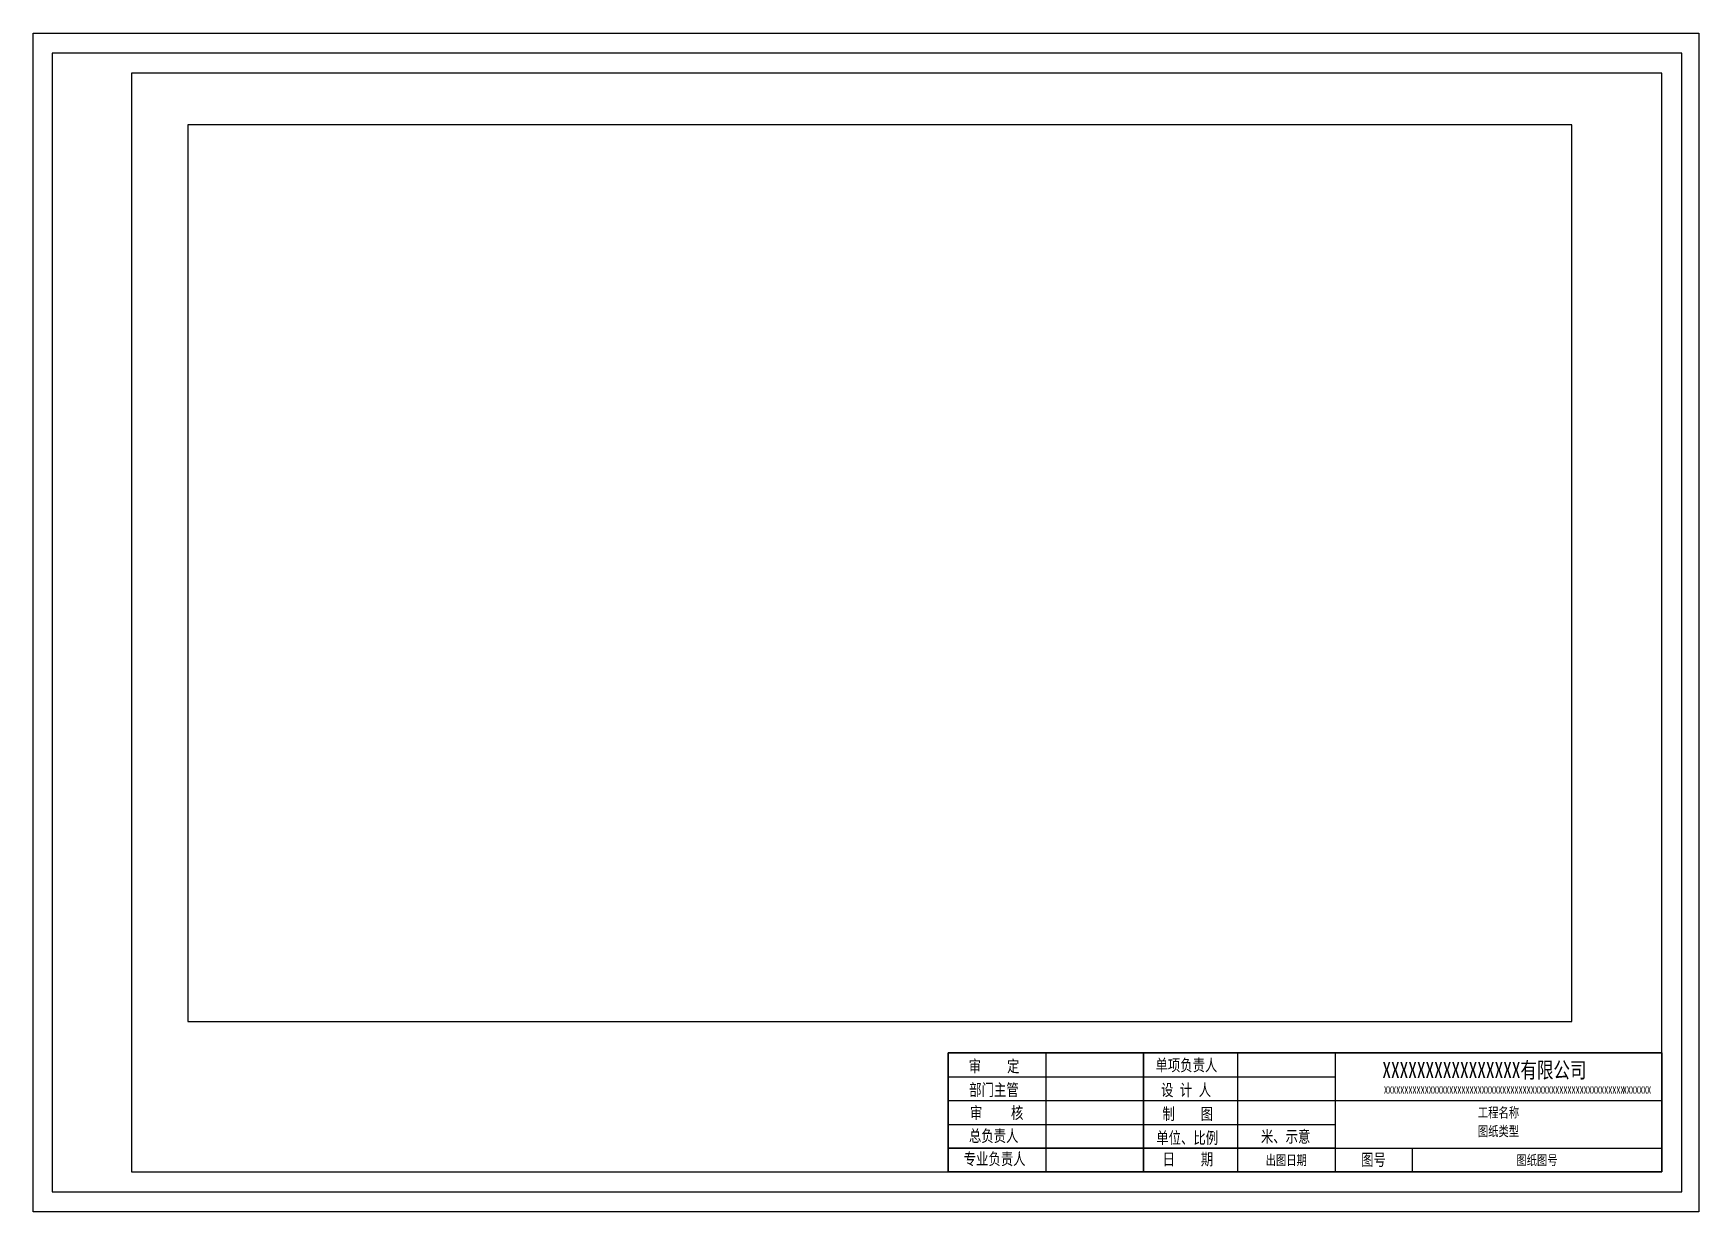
# Model space of a CAD drawing. Header units: metres. Extents: x 0 to 420, y 0 to 297.
import ezdxf
from ezdxf.enums import TextEntityAlignment as Align

# ---------------------------------------------------------------- set-up
doc = ezdxf.new("R2010")
doc.units = ezdxf.units.M

msp = doc.modelspace()

# ---------------------------------------------------------------- linework, layer by layer
for p, q in [((415.73, 292), (4.73, 292)), ((4.73, 292), (4.73, 5)), ((415.73, 5), (415.73, 292)), ((4.73, 5), (415.73, 5))]:
    msp.add_line(p, q)
at = {"color": 0, "lineweight": -3}
for p, q in [((410.73, 287), (24.73, 287)), ((24.73, 287), (24.73, 10)), ((410.73, 287), (24.73, 287)), ((24.73, 287), (24.73, 10)), ((410.73, 287), (24.73, 287)), ((24.73, 287), (24.73, 10)), ((410.73, 10), (410.73, 287)), ((410.73, 10), (410.73, 287)), ((410.73, 10), (410.73, 287)), ((24.73, 10), (410.73, 10)), ((24.73, 10), (410.73, 10)), ((24.73, 10), (410.73, 10))]:
    msp.add_line(p, q, dxfattribs=at)
at = {"color": 0}
for p, q in [((230.73, 40), (410.73, 40)), ((230.73, 10), (230.73, 40)), ((230.73, 40), (230.73, 34)), ((230.73, 40), (230.73, 10)), ((230.73, 10), (230.73, 40)), ((230.73, 40), (410.73, 40)), ((230.73, 10), (230.73, 40)), ((230.73, 40), (410.73, 40)), ((230.73, 10), (230.73, 40)), ((230.73, 40), (230.73, 10)), ((410.73, 40), (230.73, 40)), ((230.73, 40), (230.73, 10)), ((230.73, 10), (230.73, 40)), ((230.73, 40), (410.73, 40)), ((230.73, 40), (410.73, 40)), ((230.73, 40), (230.73, 10)), ((255.32, 40), (255.32, 10)), ((279.99, 40), (279.99, 10)), ((279.99, 10), (279.99, 40)), ((279.99, 40), (279.99, 34)), ((279.99, 40), (279.99, 10)), ((279.99, 40), (279.99, 10)), ((279.99, 40), (279.99, 10)), ((279.99, 40), (279.99, 10)), ((303.69, 40), (303.69, 10)), ((303.69, 40), (303.69, 10)), ((328.29, 40), (328.29, 10)), ((328.29, 40), (328.29, 10)), ((328.29, 40), (328.29, 10)), ((328.29, 40), (328.29, 16)), ((328.29, 40), (328.29, 10)), ((328.29, 40), (328.29, 10)), ((410.73, 40), (410.73, 10)), ((410.73, 40), (410.73, 10)), ((410.73, 40), (410.73, 10)), ((410.73, 10), (410.73, 40)), ((410.73, 40), (410.73, 10)), ((230.73, 34), (328.29, 34)), ((230.73, 34), (328.29, 34)), ((328.29, 34), (328.29, 28)), ((230.73, 28), (328.29, 28)), ((230.73, 28), (328.29, 28)), ((328.29, 28), (410.73, 28)), ((328.29, 28), (410.73, 28)), ((328.29, 28), (410.73, 28)), ((328.29, 28), (410.73, 28)), ((230.73, 22), (328.29, 22)), ((230.73, 22), (328.29, 22)), ((328.29, 16), (230.73, 16)), ((230.73, 16), (410.73, 16)), ((328.29, 16), (410.73, 16)), ((328.29, 16), (328.29, 10)), ((328.29, 16), (410.73, 16)), ((347.7, 16), (347.7, 10)), ((410.73, 10), (230.73, 10)), ((410.73, 10), (230.73, 10)), ((410.73, 10), (230.73, 10)), ((230.73, 10), (410.73, 10)), ((410.73, 10), (230.73, 10))]:
    msp.add_line(p, q, dxfattribs=at)
msp.add_lwpolyline([(0, 297), (420, 297), (420, 0), (0, 0)], close=True)
at = {"layer": '切图区域'}
msp.add_lwpolyline([(38.97, 47.94), (387.99, 47.94), (387.99, 273.91), (38.97, 273.91)], close=True, dxfattribs=at)

# ---------------------------------------------------------------- texts
at = {"color": 0, "width": 0.8}
for s, height, p in [('审    定', 3, (235.92, 35.17)), ('单项负责人', 3, (283.01, 35.43)), ('XXXXXXXXXXXXXXXX有限公司', 4, (340.22, 33.7)), ('部门主管', 3, (236.02, 29.21)), ('设 计 人', 3, (284.4, 29.18)), (' XXXXXXXXXXXXXXXXXXXXXXXXXXXXXXXXXXXXXXXXXXXXXXXXXXXXXXXXXXX', 1.8, (339.59, 29.75)), ('XXXXXX', 1.8, (400.84, 29.75)), ('X', 1.8, (406.97, 29.75)), ('审  ', 3, (236.2, 23.41)), (' 核', 3, (244.93, 23.41)), ('制    图', 3, (284.76, 23.14)), ('总负责人', 3, (235.96, 17.61)), ('单位、比例', 3, (283.2, 17.11)), ('专业负责人', 3, (234.64, 11.79)), ('日    期', 3, (284.79, 11.73)), ('图号', 3, (334.87, 11.59))]:
    msp.add_text(s, height=height, dxfattribs=at).set_placement(p)
at = {"color": 0, "linetype": 'Continuous', "width": 0.8}
msp.add_text('米、示意', height=3, dxfattribs=at).set_placement((309.59, 17.44))
at = {"width": 0.8}
for tag, text, p in [('工程名称', '工程名称', (369.51, 25)), ('图纸类型', '光缆线路施工图', (369.51, 20.29)), ('出图日期', '202X.XX', (315.99, 13)), ('图纸图号', '1000000000000(01)-Y-GL(AY)-01(1/1)', (379.21, 13))]:
    msp.add_attdef(tag, text=text, height=2.5, dxfattribs=at).set_placement(p, align=Align.MIDDLE_CENTER)

doc.saveas('drawing.dxf')
